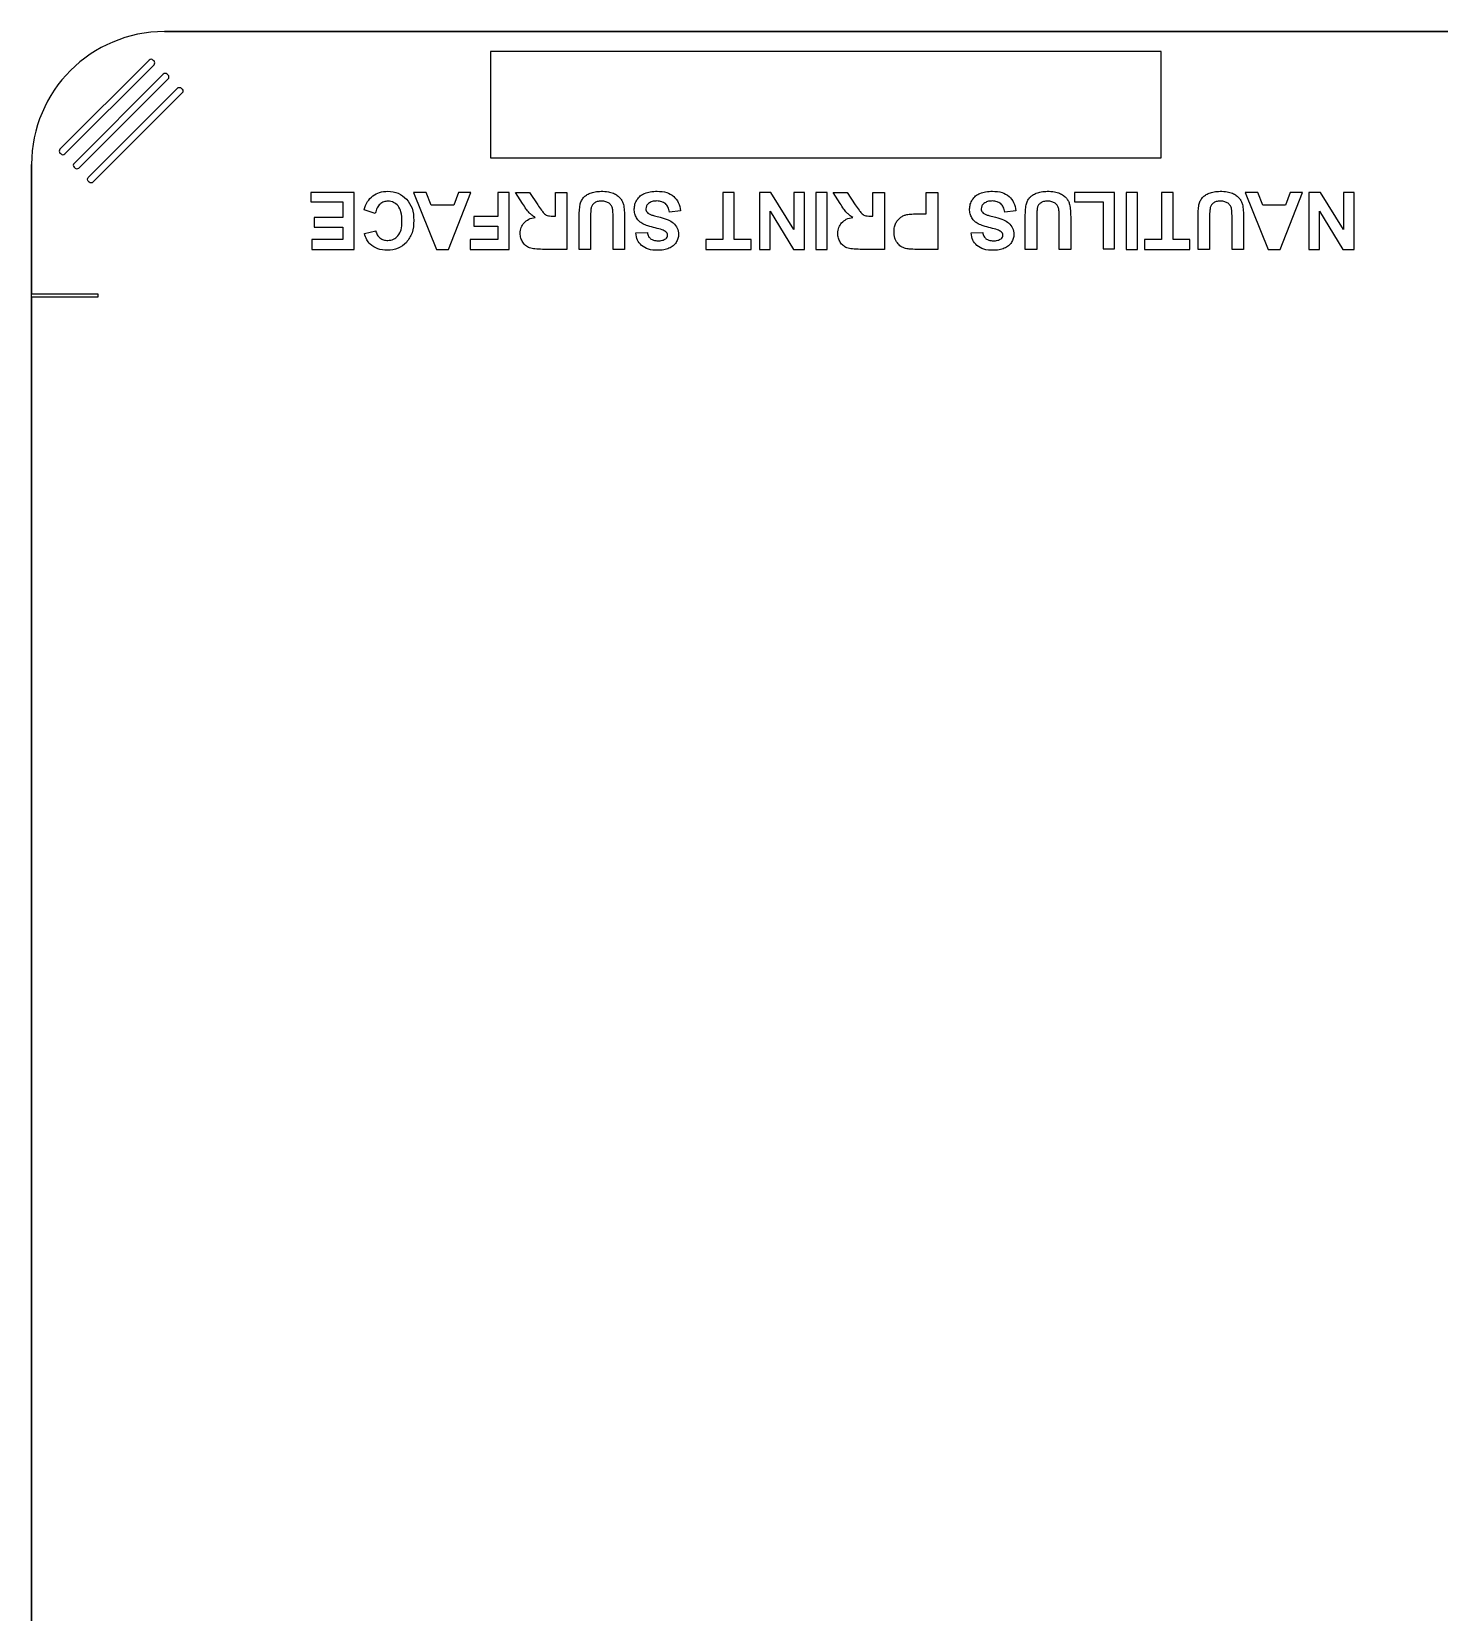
# Model space of a CAD drawing. Header units: millimetres. Extents: x -106 to 106, y -124 to 114.
# Drawn here: x -106 to 0, y -5.3 to 113.7 of the extents above; entities that cross this region are included whole.
import ezdxf

# ---------------------------------------------------------------- set-up
doc = ezdxf.new("R2010")
doc.units = ezdxf.units.MM
doc.layers.get('0').update_dxf_attribs({"linetype": 'CONTINUOUS'})

msp = doc.modelspace()

# ---------------------------------------------------------------- linework, layer by layer
for p, q in [((96, 113.75), (-96, 113.75)), ((-96, 113.75), (96, 113.75)), ((-106, 103.75), (-106, 94)), ((-106, -120.25), (-106, 103.75)), ((-69.03, 100.82), (-69.55, 101.65)), ((-69.55, 101.65), (-68.52, 101.65)), ((-68.52, 101.65), (-67.89, 100.72)), ((-66.56, 99.86), (-66.56, 101.65)), ((-66.56, 101.65), (-65.69, 101.65)), ((-65.69, 101.65), (-65.69, 97.36)), ((-45.12, 100.82), (-45.64, 101.65)), ((-45.64, 101.65), (-44.6, 101.65)), ((-44.6, 101.65), (-43.98, 100.72)), ((-42.65, 99.86), (-42.65, 101.65)), ((-42.65, 101.65), (-41.78, 101.65)), ((-41.78, 101.65), (-41.78, 97.36)), ((-38.64, 100.03), (-38.64, 101.65)), ((-38.64, 101.65), (-37.77, 101.65)), ((-37.77, 101.65), (-37.77, 97.36)), ((-80.12, 100.07), (-80.96, 100.34)), ((-57.13, 100.26), (-57.97, 100.17)), ((-39.21, 100.03), (-38.64, 100.03)), ((-31.88, 100.26), (-32.72, 100.17)), ((-66.74, 99.86), (-66.56, 99.86)), ((-64.77, 97.36), (-64.77, 99.61)), ((-63.91, 99.73), (-63.91, 97.36)), ((-62.22, 97.36), (-62.22, 99.69)), ((-61.35, 99.65), (-61.35, 97.36)), ((-42.82, 99.86), (-42.65, 99.86)), ((-31.18, 97.36), (-31.18, 99.61)), ((-30.31, 99.73), (-30.31, 97.36)), ((-28.62, 97.36), (-28.62, 99.69)), ((-27.76, 99.65), (-27.76, 97.36)), ((-18.17, 97.36), (-18.17, 99.61)), ((-17.3, 99.73), (-17.3, 97.36)), ((-15.61, 97.36), (-15.61, 99.69)), ((-14.74, 99.65), (-14.74, 97.36)), ((-80.94, 98.54), (-80.09, 98.75)), ((-60.5, 98.59), (-59.63, 98.62)), ((-35.25, 98.59), (-34.38, 98.62)), ((-65.69, 97.36), (-67.52, 97.36)), ((-63.91, 97.36), (-64.77, 97.36)), ((-61.35, 97.36), (-62.22, 97.36)), ((-41.78, 97.36), (-43.61, 97.36)), ((-37.77, 97.36), (-39.16, 97.36)), ((-30.31, 97.36), (-31.18, 97.36)), ((-27.76, 97.36), (-28.62, 97.36)), ((-17.3, 97.36), (-18.17, 97.36)), ((-14.74, 97.36), (-15.61, 97.36)), ((-106, 94), (-101, 94)), ((-101, 93.75), (-106, 93.75)), ((-106, 93.75), (-106, -120.25)), ((-101, 94), (-101, 93.75))]:
    msp.add_line(p, q)
for points in [[(-20.95, 112.25), (-71.45, 112.25), (-71.45, 104.25), (-20.95, 104.25)], [(-84.89, 97.36), (-81.7, 97.36), (-81.7, 101.65), (-84.97, 101.65), (-84.97, 100.93), (-82.57, 100.93), (-82.57, 99.76), (-84.73, 99.76), (-84.73, 99.04), (-82.57, 99.04), (-82.57, 98.09), (-84.89, 98.09)], [(-75.92, 100.68), (-76.29, 101.65), (-77.24, 101.65), (-75.52, 97.36), (-74.6, 97.36), (-72.93, 101.65), (-73.85, 101.65), (-74.2, 100.68)], [(-72.98, 97.36), (-70.03, 97.36), (-70.03, 101.65), (-70.9, 101.65), (-70.9, 99.83), (-72.69, 99.83), (-72.69, 99.1), (-70.9, 99.1), (-70.9, 98.09), (-72.98, 98.09)], [(-51.81, 98.09), (-53.09, 98.09), (-53.09, 101.65), (-53.95, 101.65), (-53.95, 98.09), (-55.22, 98.09), (-55.22, 97.36), (-51.81, 97.36)], [(-48.64, 97.36), (-47.79, 97.36), (-47.79, 101.65), (-48.6, 101.65), (-48.6, 98.85), (-50.33, 101.65), (-51.2, 101.65), (-51.2, 97.36), (-50.39, 97.36), (-50.39, 100.23)], [(-46.95, 97.36), (-46.09, 97.36), (-46.09, 101.65), (-46.95, 101.65)], [(-25.31, 97.39), (-24.45, 97.39), (-24.45, 101.65), (-27.47, 101.65), (-27.47, 100.93), (-25.31, 100.93)], [(-23.59, 97.36), (-22.73, 97.36), (-22.73, 101.65), (-23.59, 101.65)], [(-18.78, 98.09), (-20.05, 98.09), (-20.05, 101.65), (-20.92, 101.65), (-20.92, 98.09), (-22.19, 98.09), (-22.19, 97.36), (-18.78, 97.36)], [(-13.3, 100.68), (-13.67, 101.65), (-14.62, 101.65), (-12.9, 97.36), (-11.98, 97.36), (-10.31, 101.65), (-11.23, 101.65), (-11.58, 100.68)], [(-7.26, 97.36), (-6.42, 97.36), (-6.42, 101.65), (-7.22, 101.65), (-7.22, 98.85), (-8.95, 101.65), (-9.82, 101.65), (-9.82, 97.36), (-9.02, 97.36), (-9.02, 100.23)]]:
    msp.add_lwpolyline(points, close=True)
for points in [[(-103.5, 104.54), (-96.78, 111.26, 0.414214), (-96.78, 111.54), (-96.86, 111.61, 0.414214), (-97.14, 111.61), (-103.86, 104.89, 0.414214), (-103.86, 104.61), (-103.78, 104.54, 0.414214)], [(-96.08, 110.55), (-102.8, 103.83, 0.414214), (-102.8, 103.55), (-102.72, 103.48, 0.414214), (-102.44, 103.48), (-95.72, 110.19, 0.414214), (-95.72, 110.48), (-95.8, 110.55, 0.414214)], [(-95.02, 109.49, -0.414214), (-94.73, 109.49), (-94.66, 109.42, -0.414214), (-94.66, 109.13), (-101.38, 102.42, -0.414214), (-101.66, 102.42), (-101.73, 102.49, -0.414214), (-101.73, 102.77)]]:
    msp.add_lwpolyline(points, format="xyb", close=True)
msp.add_arc((-96, 103.75), 10, 90, 180)
msp.add_arc((-96, 103.75), 10, 90, 180)
for points, knots in [([(-80.96, 100.34), (-80.89, 100.56), (-80.76, 100.96), (-80.45, 101.25), (-80.31, 101.39)], [0, 0, 0, 0, 0.0664564, 0.124346, 0.124346, 0.124346, 0.124346]), ([(-80.31, 101.39), (-80.15, 101.49), (-79.8, 101.7), (-79.39, 101.72), (-79.17, 101.73)], [0, 0, 0, 0, 0.0570753, 0.1207481, 0.1207481, 0.1207481, 0.1207481]), ([(-79.17, 101.73), (-78.9, 101.7), (-78.37, 101.66), (-77.96, 101.31), (-77.77, 101.14)], [0, 0, 0, 0, 0.0792875, 0.1557877, 0.1557877, 0.1557877, 0.1557877]), ([(-64.7, 100.71), (-64.68, 100.81), (-64.62, 101), (-64.5, 101.17), (-64.44, 101.25)], [0, 0, 0, 0, 0.03109435, 0.06028686, 0.06028686, 0.06028686, 0.06028686]), ([(-64.44, 101.25), (-64.37, 101.32), (-64.23, 101.46), (-64.04, 101.55), (-63.94, 101.6)], [0, 0, 0, 0, 0.02961839, 0.06191202, 0.06191202, 0.06191202, 0.06191202]), ([(-63.94, 101.6), (-63.82, 101.63), (-63.55, 101.72), (-63.27, 101.72), (-63.11, 101.73)], [0, 0, 0, 0, 0.03776254, 0.08402008, 0.08402008, 0.08402008, 0.08402008]), ([(-63.11, 101.73), (-62.93, 101.73), (-62.61, 101.72), (-62.31, 101.63), (-62.18, 101.58)], [0, 0, 0, 0, 0.05420559, 0.09484931, 0.09484931, 0.09484931, 0.09484931]), ([(-62.18, 101.58), (-62.08, 101.54), (-61.89, 101.44), (-61.75, 101.29), (-61.68, 101.22)], [0, 0, 0, 0, 0.03280875, 0.0627815, 0.0627815, 0.0627815, 0.0627815]), ([(-61.68, 101.22), (-61.62, 101.14), (-61.51, 101), (-61.46, 100.82), (-61.43, 100.74)], [0, 0, 0, 0, 0.02784033, 0.05380627, 0.05380627, 0.05380627, 0.05380627]), ([(-60.42, 101.09), (-60.34, 101.2), (-60.18, 101.4), (-59.95, 101.52), (-59.84, 101.57)], [0, 0, 0, 0, 0.03744084, 0.07614736, 0.07614736, 0.07614736, 0.07614736]), ([(-59.84, 101.57), (-59.7, 101.62), (-59.39, 101.72), (-59.07, 101.73), (-58.9, 101.73)], [0, 0, 0, 0, 0.04372412, 0.0952164, 0.0952164, 0.0952164, 0.0952164]), ([(-58.9, 101.73), (-58.65, 101.72), (-58.2, 101.7), (-57.82, 101.46), (-57.65, 101.35)], [0, 0, 0, 0, 0.0726097, 0.1327502, 0.1327502, 0.1327502, 0.1327502]), ([(-57.65, 101.35), (-57.52, 101.21), (-57.24, 100.89), (-57.17, 100.48), (-57.13, 100.26)], [0, 0, 0, 0, 0.0579199, 0.1236961, 0.1236961, 0.1236961, 0.1236961]), ([(-35.17, 101.09), (-35.09, 101.2), (-34.93, 101.4), (-34.7, 101.52), (-34.59, 101.57)], [0, 0, 0, 0, 0.03744068, 0.07614761, 0.07614761, 0.07614761, 0.07614761]), ([(-34.59, 101.57), (-34.45, 101.62), (-34.14, 101.72), (-33.82, 101.73), (-33.65, 101.73)], [0, 0, 0, 0, 0.04372412, 0.09521616, 0.09521616, 0.09521616, 0.09521616]), ([(-33.65, 101.73), (-33.4, 101.72), (-32.95, 101.7), (-32.57, 101.46), (-32.4, 101.35)], [0, 0, 0, 0, 0.0726097, 0.1327502, 0.1327502, 0.1327502, 0.1327502]), ([(-32.4, 101.35), (-32.27, 101.21), (-31.99, 100.89), (-31.92, 100.48), (-31.88, 100.26)], [0, 0, 0, 0, 0.0579201, 0.1236962, 0.1236962, 0.1236962, 0.1236962]), ([(-31.11, 100.71), (-31.08, 100.81), (-31.03, 101), (-30.91, 101.17), (-30.85, 101.25)], [0, 0, 0, 0, 0.03109442, 0.06028694, 0.06028694, 0.06028694, 0.06028694]), ([(-30.85, 101.25), (-30.78, 101.32), (-30.63, 101.46), (-30.44, 101.55), (-30.35, 101.6)], [0, 0, 0, 0, 0.02961857, 0.06191199, 0.06191199, 0.06191199, 0.06191199]), ([(-30.35, 101.6), (-30.23, 101.63), (-29.96, 101.72), (-29.67, 101.72), (-29.52, 101.73)], [0, 0, 0, 0, 0.03776231, 0.08401985, 0.08401985, 0.08401985, 0.08401985]), ([(-29.52, 101.73), (-29.34, 101.73), (-29.02, 101.72), (-28.72, 101.63), (-28.59, 101.58)], [0, 0, 0, 0, 0.05420583, 0.09484909, 0.09484909, 0.09484909, 0.09484909]), ([(-28.59, 101.58), (-28.49, 101.54), (-28.3, 101.44), (-28.15, 101.29), (-28.08, 101.22)], [0, 0, 0, 0, 0.03280895, 0.06278171, 0.06278171, 0.06278171, 0.06278171]), ([(-28.08, 101.22), (-28.03, 101.14), (-27.92, 101), (-27.87, 100.82), (-27.84, 100.74)], [0, 0, 0, 0, 0.02784046, 0.0538064, 0.0538064, 0.0538064, 0.0538064]), ([(-18.1, 100.71), (-18.07, 100.81), (-18.02, 101), (-17.9, 101.17), (-17.84, 101.25)], [0, 0, 0, 0, 0.03109439, 0.0602869, 0.0602869, 0.0602869, 0.0602869]), ([(-17.84, 101.25), (-17.77, 101.32), (-17.62, 101.46), (-17.43, 101.55), (-17.33, 101.6)], [0, 0, 0, 0, 0.02961857, 0.06191199, 0.06191199, 0.06191199, 0.06191199]), ([(-17.33, 101.6), (-17.21, 101.63), (-16.94, 101.72), (-16.66, 101.72), (-16.51, 101.73)], [0, 0, 0, 0, 0.03776242, 0.08401997, 0.08401997, 0.08401997, 0.08401997]), ([(-16.51, 101.73), (-16.32, 101.73), (-16.01, 101.72), (-15.7, 101.63), (-15.57, 101.58)], [0, 0, 0, 0, 0.05420589, 0.09484909, 0.09484909, 0.09484909, 0.09484909]), ([(-15.57, 101.58), (-15.47, 101.54), (-15.29, 101.44), (-15.14, 101.29), (-15.07, 101.22)], [0, 0, 0, 0, 0.032809, 0.06278176, 0.06278176, 0.06278176, 0.06278176]), ([(-15.07, 101.22), (-15.01, 101.14), (-14.91, 101), (-14.85, 100.82), (-14.83, 100.74)], [0, 0, 0, 0, 0.02784043, 0.05380633, 0.05380633, 0.05380633, 0.05380633]), ([(-79.76, 100.77), (-79.84, 100.68), (-80.01, 100.48), (-80.08, 100.22), (-80.12, 100.07)], [0, 0, 0, 0, 0.03544947, 0.07876658, 0.07876658, 0.07876658, 0.07876658]), ([(-79.16, 100.99), (-79.27, 100.98), (-79.49, 100.96), (-79.67, 100.83), (-79.76, 100.77)], [0, 0, 0, 0, 0.03261899, 0.06452393, 0.06452393, 0.06452393, 0.06452393]), ([(-78.4, 100.64), (-78.51, 100.74), (-78.72, 100.94), (-79.01, 100.97), (-79.16, 100.99)], [0, 0, 0, 0, 0.04251303, 0.08586374, 0.08586374, 0.08586374, 0.08586374]), ([(-78.11, 99.48), (-78.11, 99.72), (-78.12, 100.13), (-78.32, 100.49), (-78.4, 100.64)], [0, 0, 0, 0, 0.0701102, 0.1213496, 0.1213496, 0.1213496, 0.1213496]), ([(-77.77, 101.14), (-77.61, 100.92), (-77.26, 100.44), (-77.23, 99.86), (-77.22, 99.54)], [0, 0, 0, 0, 0.0805722, 0.1722494, 0.1722494, 0.1722494, 0.1722494]), ([(-68.54, 100.12), (-68.61, 100.21), (-68.79, 100.43), (-68.94, 100.67), (-69.03, 100.82)], [0, 0, 0, 0, 0.03470504, 0.08551141, 0.08551141, 0.08551141, 0.08551141]), ([(-68.07, 99.76), (-68.16, 99.81), (-68.33, 99.92), (-68.47, 100.05), (-68.54, 100.12)], [0, 0, 0, 0, 0.03090752, 0.05893345, 0.05893345, 0.05893345, 0.05893345]), ([(-67.89, 100.72), (-67.8, 100.58), (-67.66, 100.36), (-67.49, 100.16), (-67.43, 100.09)], [0, 0, 0, 0, 0.04958124, 0.07797808, 0.07797808, 0.07797808, 0.07797808]), ([(-67.43, 100.09), (-67.39, 100.05), (-67.32, 99.97), (-67.22, 99.93), (-67.17, 99.91)], [0, 0, 0, 0, 0.01677063, 0.03183886, 0.03183886, 0.03183886, 0.03183886]), ([(-64.77, 99.61), (-64.77, 99.84), (-64.77, 100.2), (-64.72, 100.56), (-64.7, 100.71)], [0, 0, 0, 0, 0.0660146, 0.1096208, 0.1096208, 0.1096208, 0.1096208]), ([(-63.87, 100.46), (-63.88, 100.37), (-63.91, 100.12), (-63.91, 99.88), (-63.91, 99.73)], [0, 0, 0, 0, 0.02936287, 0.07309885, 0.07309885, 0.07309885, 0.07309885]), ([(-63.64, 100.83), (-63.7, 100.78), (-63.81, 100.68), (-63.85, 100.54), (-63.87, 100.46)], [0, 0, 0, 0, 0.02253852, 0.04414948, 0.04414948, 0.04414948, 0.04414948]), ([(-63.09, 100.99), (-63.2, 100.98), (-63.39, 100.98), (-63.57, 100.88), (-63.64, 100.83)], [0, 0, 0, 0, 0.03259243, 0.05848652, 0.05848652, 0.05848652, 0.05848652]), ([(-62.51, 100.83), (-62.59, 100.87), (-62.77, 100.97), (-62.97, 100.98), (-63.09, 100.99)], [0, 0, 0, 0, 0.02753325, 0.06026022, 0.06026022, 0.06026022, 0.06026022]), ([(-62.25, 100.4), (-62.27, 100.49), (-62.32, 100.65), (-62.45, 100.77), (-62.51, 100.83)], [0, 0, 0, 0, 0.02556262, 0.05080577, 0.05080577, 0.05080577, 0.05080577]), ([(-62.22, 99.69), (-62.21, 99.84), (-62.21, 100.08), (-62.24, 100.32), (-62.25, 100.4)], [0, 0, 0, 0, 0.04563697, 0.07189598, 0.07189598, 0.07189598, 0.07189598]), ([(-61.43, 100.74), (-61.41, 100.59), (-61.35, 100.23), (-61.35, 99.86), (-61.35, 99.65)], [0, 0, 0, 0, 0.0461453, 0.1094621, 0.1094621, 0.1094621, 0.1094621]), ([(-60.62, 100.4), (-60.61, 100.52), (-60.59, 100.77), (-60.48, 100.99), (-60.42, 101.09)], [0, 0, 0, 0, 0.03610803, 0.07287793, 0.07287793, 0.07287793, 0.07287793]), ([(-60.45, 99.72), (-60.5, 99.82), (-60.61, 100.04), (-60.62, 100.28), (-60.62, 100.4)], [0, 0, 0, 0, 0.03350838, 0.071216, 0.071216, 0.071216, 0.071216]), ([(-59.54, 100.82), (-59.6, 100.76), (-59.72, 100.65), (-59.74, 100.48), (-59.75, 100.41)], [0, 0, 0, 0, 0.02496823, 0.04782265, 0.04782265, 0.04782265, 0.04782265]), ([(-59.75, 100.41), (-59.75, 100.36), (-59.74, 100.26), (-59.69, 100.18), (-59.66, 100.15)], [0, 0, 0, 0, 0.01427504, 0.02787009, 0.02787009, 0.02787009, 0.02787009]), ([(-59.66, 100.15), (-59.63, 100.11), (-59.53, 100.03), (-59.42, 99.98), (-59.35, 99.96)], [0, 0, 0, 0, 0.01582583, 0.03662281, 0.03662281, 0.03662281, 0.03662281]), ([(-58.91, 101), (-59.04, 100.99), (-59.26, 100.99), (-59.46, 100.87), (-59.54, 100.82)], [0, 0, 0, 0, 0.03699709, 0.06655858, 0.06655858, 0.06655858, 0.06655858]), ([(-59.35, 99.96), (-59.27, 99.94), (-59.04, 99.87), (-58.81, 99.81), (-58.66, 99.77)], [0, 0, 0, 0, 0.02602755, 0.07193021, 0.07193021, 0.07193021, 0.07193021]), ([(-58.28, 100.8), (-58.37, 100.86), (-58.56, 100.98), (-58.79, 100.99), (-58.91, 101)], [0, 0, 0, 0, 0.03117056, 0.06700411, 0.06700411, 0.06700411, 0.06700411]), ([(-57.97, 100.17), (-58, 100.3), (-58.05, 100.54), (-58.21, 100.72), (-58.28, 100.8)], [0, 0, 0, 0, 0.03860463, 0.07067772, 0.07067772, 0.07067772, 0.07067772]), ([(-44.62, 100.12), (-44.7, 100.21), (-44.88, 100.43), (-45.03, 100.67), (-45.12, 100.82)], [0, 0, 0, 0, 0.03470504, 0.08551114, 0.08551114, 0.08551114, 0.08551114]), ([(-44.16, 99.76), (-44.25, 99.81), (-44.42, 99.92), (-44.56, 100.05), (-44.62, 100.12)], [0, 0, 0, 0, 0.03090732, 0.05893361, 0.05893361, 0.05893361, 0.05893361]), ([(-43.98, 100.72), (-43.89, 100.58), (-43.74, 100.36), (-43.58, 100.16), (-43.52, 100.09)], [0, 0, 0, 0, 0.04958138, 0.07797821, 0.07797821, 0.07797821, 0.07797821]), ([(-43.52, 100.09), (-43.48, 100.05), (-43.4, 99.97), (-43.31, 99.93), (-43.26, 99.91)], [0, 0, 0, 0, 0.01677045, 0.03183868, 0.03183868, 0.03183868, 0.03183868]), ([(-40.55, 99.77), (-40.48, 99.82), (-40.34, 99.91), (-40.18, 99.95), (-40.1, 99.97)], [0, 0, 0, 0, 0.02570495, 0.04960723, 0.04960723, 0.04960723, 0.04960723]), ([(-40.1, 99.97), (-39.98, 99.99), (-39.68, 100.03), (-39.38, 100.03), (-39.21, 100.03)], [0, 0, 0, 0, 0.03829177, 0.0902433, 0.0902433, 0.0902433, 0.0902433]), ([(-35.37, 100.4), (-35.36, 100.52), (-35.34, 100.77), (-35.23, 100.99), (-35.17, 101.09)], [0, 0, 0, 0, 0.03610803, 0.07287793, 0.07287793, 0.07287793, 0.07287793]), ([(-35.2, 99.72), (-35.25, 99.82), (-35.36, 100.04), (-35.37, 100.28), (-35.37, 100.4)], [0, 0, 0, 0, 0.03350838, 0.07121597, 0.07121597, 0.07121597, 0.07121597]), ([(-34.29, 100.82), (-34.35, 100.76), (-34.47, 100.65), (-34.49, 100.48), (-34.5, 100.41)], [0, 0, 0, 0, 0.02496823, 0.04782265, 0.04782265, 0.04782265, 0.04782265]), ([(-34.5, 100.41), (-34.5, 100.36), (-34.49, 100.26), (-34.44, 100.18), (-34.41, 100.15)], [0, 0, 0, 0, 0.01427504, 0.02787009, 0.02787009, 0.02787009, 0.02787009]), ([(-34.41, 100.15), (-34.37, 100.11), (-34.28, 100.03), (-34.17, 99.98), (-34.1, 99.96)], [0, 0, 0, 0, 0.01582583, 0.03662324, 0.03662324, 0.03662324, 0.03662324]), ([(-33.66, 101), (-33.79, 100.99), (-34.01, 100.99), (-34.2, 100.87), (-34.29, 100.82)], [0, 0, 0, 0, 0.03699732, 0.06655881, 0.06655881, 0.06655881, 0.06655881]), ([(-34.1, 99.96), (-34.02, 99.94), (-33.79, 99.87), (-33.56, 99.81), (-33.41, 99.77)], [0, 0, 0, 0, 0.02602732, 0.07192998, 0.07192998, 0.07192998, 0.07192998]), ([(-33.03, 100.8), (-33.12, 100.86), (-33.31, 100.98), (-33.54, 100.99), (-33.66, 101)], [0, 0, 0, 0, 0.03117036, 0.0670039, 0.0670039, 0.0670039, 0.0670039]), ([(-32.72, 100.17), (-32.75, 100.3), (-32.8, 100.54), (-32.96, 100.72), (-33.03, 100.8)], [0, 0, 0, 0, 0.03860463, 0.07067787, 0.07067787, 0.07067787, 0.07067787]), ([(-31.18, 99.61), (-31.18, 99.84), (-31.18, 100.2), (-31.13, 100.56), (-31.11, 100.71)], [0, 0, 0, 0, 0.0660146, 0.1096208, 0.1096208, 0.1096208, 0.1096208]), ([(-30.28, 100.46), (-30.29, 100.37), (-30.31, 100.12), (-30.31, 99.88), (-30.31, 99.73)], [0, 0, 0, 0, 0.02936287, 0.07309885, 0.07309885, 0.07309885, 0.07309885]), ([(-30.05, 100.83), (-30.11, 100.78), (-30.22, 100.68), (-30.26, 100.54), (-30.28, 100.46)], [0, 0, 0, 0, 0.02253852, 0.04414948, 0.04414948, 0.04414948, 0.04414948]), ([(-29.49, 100.99), (-29.6, 100.98), (-29.8, 100.98), (-29.97, 100.88), (-30.05, 100.83)], [0, 0, 0, 0, 0.03259196, 0.05848647, 0.05848647, 0.05848647, 0.05848647]), ([(-28.92, 100.83), (-29, 100.87), (-29.18, 100.97), (-29.38, 100.98), (-29.49, 100.99)], [0, 0, 0, 0, 0.02753303, 0.06026024, 0.06026024, 0.06026024, 0.06026024]), ([(-28.66, 100.4), (-28.68, 100.49), (-28.73, 100.65), (-28.86, 100.77), (-28.92, 100.83)], [0, 0, 0, 0, 0.02556271, 0.0508057, 0.0508057, 0.0508057, 0.0508057]), ([(-28.62, 99.69), (-28.62, 99.84), (-28.62, 100.08), (-28.65, 100.32), (-28.66, 100.4)], [0, 0, 0, 0, 0.04563697, 0.07189594, 0.07189594, 0.07189594, 0.07189594]), ([(-27.84, 100.74), (-27.82, 100.59), (-27.76, 100.23), (-27.76, 99.86), (-27.76, 99.65)], [0, 0, 0, 0, 0.0461452, 0.1094621, 0.1094621, 0.1094621, 0.1094621]), ([(-18.17, 99.61), (-18.17, 99.84), (-18.17, 100.2), (-18.12, 100.56), (-18.1, 100.71)], [0, 0, 0, 0, 0.0660146, 0.1096208, 0.1096208, 0.1096208, 0.1096208]), ([(-17.26, 100.46), (-17.27, 100.37), (-17.3, 100.12), (-17.3, 99.88), (-17.3, 99.73)], [0, 0, 0, 0, 0.02936289, 0.07309887, 0.07309887, 0.07309887, 0.07309887]), ([(-17.04, 100.83), (-17.09, 100.78), (-17.2, 100.68), (-17.24, 100.54), (-17.26, 100.46)], [0, 0, 0, 0, 0.0225386, 0.04414948, 0.04414948, 0.04414948, 0.04414948]), ([(-16.48, 100.99), (-16.59, 100.98), (-16.79, 100.98), (-16.96, 100.88), (-17.04, 100.83)], [0, 0, 0, 0, 0.03259208, 0.05848648, 0.05848648, 0.05848648, 0.05848648]), ([(-15.91, 100.83), (-15.99, 100.87), (-16.16, 100.97), (-16.37, 100.98), (-16.48, 100.99)], [0, 0, 0, 0, 0.02753309, 0.06026029, 0.06026029, 0.06026029, 0.06026029]), ([(-15.64, 100.4), (-15.67, 100.49), (-15.72, 100.65), (-15.84, 100.77), (-15.91, 100.83)], [0, 0, 0, 0, 0.02556271, 0.05080574, 0.05080574, 0.05080574, 0.05080574]), ([(-15.61, 99.69), (-15.61, 99.84), (-15.61, 100.08), (-15.63, 100.32), (-15.64, 100.4)], [0, 0, 0, 0, 0.04563697, 0.07189593, 0.07189593, 0.07189593, 0.07189593]), ([(-14.83, 100.74), (-14.8, 100.59), (-14.74, 100.23), (-14.74, 99.86), (-14.74, 99.65)], [0, 0, 0, 0, 0.0461452, 0.1094621, 0.1094621, 0.1094621, 0.1094621]), ([(-78.41, 98.37), (-78.32, 98.52), (-78.12, 98.86), (-78.11, 99.25), (-78.11, 99.48)], [0, 0, 0, 0, 0.0501315, 0.1166857, 0.1166857, 0.1166857, 0.1166857]), ([(-77.22, 99.54), (-77.23, 99.22), (-77.26, 98.61), (-77.61, 98.11), (-77.77, 97.88)], [0, 0, 0, 0, 0.0962521, 0.1787657, 0.1787657, 0.1787657, 0.1787657]), ([(-69.21, 98.56), (-69.2, 98.72), (-69.18, 99.01), (-69, 99.25), (-68.92, 99.36)], [0, 0, 0, 0, 0.04469664, 0.08627981, 0.08627981, 0.08627981, 0.08627981]), ([(-68.92, 99.36), (-68.81, 99.46), (-68.56, 99.67), (-68.24, 99.73), (-68.07, 99.76)], [0, 0, 0, 0, 0.04376857, 0.09522833, 0.09522833, 0.09522833, 0.09522833]), ([(-67.17, 99.91), (-67.11, 99.9), (-66.97, 99.86), (-66.82, 99.86), (-66.74, 99.86)], [0, 0, 0, 0, 0.01816299, 0.04404628, 0.04404628, 0.04404628, 0.04404628]), ([(-59.98, 99.28), (-60.07, 99.34), (-60.26, 99.45), (-60.39, 99.63), (-60.45, 99.72)], [0, 0, 0, 0, 0.03297714, 0.06507722, 0.06507722, 0.06507722, 0.06507722]), ([(-59.04, 98.97), (-59.22, 99.02), (-59.55, 99.09), (-59.85, 99.23), (-59.98, 99.28)], [0, 0, 0, 0, 0.05710094, 0.09874071, 0.09874071, 0.09874071, 0.09874071]), ([(-58.24, 98.69), (-58.33, 98.74), (-58.58, 98.87), (-58.86, 98.93), (-59.04, 98.97)], [0, 0, 0, 0, 0.03144453, 0.08504768, 0.08504768, 0.08504768, 0.08504768]), ([(-58.66, 99.77), (-58.46, 99.72), (-58.1, 99.63), (-57.81, 99.43), (-57.68, 99.35)], [0, 0, 0, 0, 0.062375, 0.107356, 0.107356, 0.107356, 0.107356]), ([(-57.68, 99.35), (-57.56, 99.22), (-57.34, 98.98), (-57.3, 98.65), (-57.28, 98.48)], [0, 0, 0, 0, 0.04926289, 0.09738441, 0.09738441, 0.09738441, 0.09738441]), ([(-45.29, 98.56), (-45.28, 98.72), (-45.26, 99.01), (-45.09, 99.25), (-45.01, 99.36)], [0, 0, 0, 0, 0.04469664, 0.08627969, 0.08627969, 0.08627969, 0.08627969]), ([(-45.01, 99.36), (-44.9, 99.46), (-44.65, 99.67), (-44.33, 99.73), (-44.16, 99.76)], [0, 0, 0, 0, 0.04376838, 0.09522837, 0.09522837, 0.09522837, 0.09522837]), ([(-43.26, 99.91), (-43.2, 99.9), (-43.06, 99.86), (-42.91, 99.86), (-42.82, 99.86)], [0, 0, 0, 0, 0.01816345, 0.04404603, 0.04404603, 0.04404603, 0.04404603]), ([(-41.06, 98.68), (-41.06, 98.8), (-41.05, 99.03), (-40.96, 99.25), (-40.92, 99.35)], [0, 0, 0, 0, 0.03657785, 0.06854783, 0.06854783, 0.06854783, 0.06854783]), ([(-40.92, 99.35), (-40.87, 99.43), (-40.77, 99.59), (-40.63, 99.71), (-40.55, 99.77)], [0, 0, 0, 0, 0.02905945, 0.05628263, 0.05628263, 0.05628263, 0.05628263]), ([(-34.72, 99.28), (-34.82, 99.34), (-35.01, 99.45), (-35.14, 99.63), (-35.2, 99.72)], [0, 0, 0, 0, 0.03297733, 0.06507757, 0.06507757, 0.06507757, 0.06507757]), ([(-33.79, 98.97), (-33.97, 99.02), (-34.29, 99.09), (-34.6, 99.23), (-34.72, 99.28)], [0, 0, 0, 0, 0.05710117, 0.09874049, 0.09874049, 0.09874049, 0.09874049]), ([(-32.99, 98.69), (-33.08, 98.74), (-33.33, 98.87), (-33.61, 98.93), (-33.79, 98.97)], [0, 0, 0, 0, 0.03144475, 0.08504767, 0.08504767, 0.08504767, 0.08504767]), ([(-33.41, 99.77), (-33.2, 99.72), (-32.85, 99.63), (-32.55, 99.43), (-32.43, 99.35)], [0, 0, 0, 0, 0.0623753, 0.107356, 0.107356, 0.107356, 0.107356]), ([(-32.43, 99.35), (-32.31, 99.22), (-32.09, 98.98), (-32.05, 98.65), (-32.03, 98.48)], [0, 0, 0, 0, 0.04926289, 0.09738441, 0.09738441, 0.09738441, 0.09738441]), ([(-80.51, 97.75), (-80.6, 97.86), (-80.8, 98.09), (-80.89, 98.38), (-80.94, 98.54)], [0, 0, 0, 0, 0.0422185, 0.09131723, 0.09131723, 0.09131723, 0.09131723]), ([(-79.22, 97.29), (-79.47, 97.3), (-79.94, 97.33), (-80.32, 97.62), (-80.51, 97.75)], [0, 0, 0, 0, 0.0723545, 0.1388824, 0.1388824, 0.1388824, 0.1388824]), ([(-80.09, 98.75), (-80.06, 98.64), (-79.99, 98.44), (-79.84, 98.29), (-79.77, 98.22)], [0, 0, 0, 0, 0.03211172, 0.0625004, 0.0625004, 0.0625004, 0.0625004]), ([(-79.77, 98.22), (-79.68, 98.16), (-79.5, 98.05), (-79.29, 98.03), (-79.18, 98.03)], [0, 0, 0, 0, 0.03044621, 0.06277963, 0.06277963, 0.06277963, 0.06277963]), ([(-77.77, 97.88), (-77.97, 97.71), (-78.39, 97.35), (-78.94, 97.31), (-79.22, 97.29)], [0, 0, 0, 0, 0.0780186, 0.160875, 0.160875, 0.160875, 0.160875]), ([(-79.18, 98.03), (-79.03, 98.04), (-78.73, 98.07), (-78.51, 98.27), (-78.41, 98.37)], [0, 0, 0, 0, 0.04408992, 0.08690731, 0.08690731, 0.08690731, 0.08690731]), ([(-69.02, 97.89), (-69.07, 97.99), (-69.18, 98.2), (-69.2, 98.44), (-69.21, 98.56)], [0, 0, 0, 0, 0.03469201, 0.07095811, 0.07095811, 0.07095811, 0.07095811]), ([(-68.52, 97.47), (-68.62, 97.52), (-68.82, 97.62), (-68.95, 97.8), (-69.02, 97.89)], [0, 0, 0, 0, 0.03236356, 0.06563922, 0.06563922, 0.06563922, 0.06563922]), ([(-60.07, 97.64), (-60.19, 97.77), (-60.44, 98.04), (-60.48, 98.4), (-60.5, 98.59)], [0, 0, 0, 0, 0.0518046, 0.1063338, 0.1063338, 0.1063338, 0.1063338]), ([(-58.85, 97.29), (-59.1, 97.29), (-59.53, 97.31), (-59.9, 97.54), (-60.07, 97.64)], [0, 0, 0, 0, 0.0714138, 0.1288096, 0.1288096, 0.1288096, 0.1288096]), ([(-59.63, 98.62), (-59.61, 98.53), (-59.57, 98.34), (-59.45, 98.21), (-59.39, 98.15)], [0, 0, 0, 0, 0.02977039, 0.05417481, 0.05417481, 0.05417481, 0.05417481]), ([(-59.39, 98.15), (-59.32, 98.11), (-59.15, 98.01), (-58.95, 98.01), (-58.84, 98)], [0, 0, 0, 0, 0.02534101, 0.05758891, 0.05758891, 0.05758891, 0.05758891]), ([(-58.84, 98), (-58.73, 98.01), (-58.52, 98.01), (-58.33, 98.11), (-58.25, 98.16)], [0, 0, 0, 0, 0.0339143, 0.06193706, 0.06193706, 0.06193706, 0.06193706]), ([(-58.25, 98.16), (-58.21, 98.19), (-58.13, 98.27), (-58.12, 98.37), (-58.11, 98.43)], [0, 0, 0, 0, 0.01556508, 0.03096926, 0.03096926, 0.03096926, 0.03096926]), ([(-58.11, 98.43), (-58.12, 98.47), (-58.13, 98.58), (-58.2, 98.65), (-58.24, 98.69)], [0, 0, 0, 0, 0.0144984, 0.02986084, 0.02986084, 0.02986084, 0.02986084]), ([(-57.47, 97.87), (-57.54, 97.78), (-57.69, 97.59), (-57.9, 97.49), (-58.01, 97.44)], [0, 0, 0, 0, 0.03388923, 0.06983265, 0.06983265, 0.06983265, 0.06983265]), ([(-57.28, 98.48), (-57.29, 98.38), (-57.31, 98.16), (-57.42, 97.97), (-57.47, 97.87)], [0, 0, 0, 0, 0.03208933, 0.06483696, 0.06483696, 0.06483696, 0.06483696]), ([(-45.11, 97.89), (-45.16, 97.99), (-45.27, 98.2), (-45.29, 98.44), (-45.29, 98.56)], [0, 0, 0, 0, 0.03469191, 0.07095801, 0.07095801, 0.07095801, 0.07095801]), ([(-44.61, 97.47), (-44.71, 97.52), (-44.91, 97.62), (-45.04, 97.8), (-45.11, 97.89)], [0, 0, 0, 0, 0.03236376, 0.06563927, 0.06563927, 0.06563927, 0.06563927]), ([(-40.81, 97.84), (-40.89, 97.96), (-41.04, 98.22), (-41.06, 98.52), (-41.06, 98.68)], [0, 0, 0, 0, 0.04153339, 0.08849331, 0.08849331, 0.08849331, 0.08849331]), ([(-40.2, 97.42), (-40.31, 97.47), (-40.56, 97.55), (-40.73, 97.75), (-40.81, 97.84)], [0, 0, 0, 0, 0.03722119, 0.07583991, 0.07583991, 0.07583991, 0.07583991]), ([(-34.82, 97.64), (-34.94, 97.77), (-35.18, 98.04), (-35.23, 98.4), (-35.25, 98.59)], [0, 0, 0, 0, 0.0518044, 0.1063336, 0.1063336, 0.1063336, 0.1063336]), ([(-33.6, 97.29), (-33.84, 97.29), (-34.28, 97.31), (-34.65, 97.54), (-34.82, 97.64)], [0, 0, 0, 0, 0.0714138, 0.1288098, 0.1288098, 0.1288098, 0.1288098]), ([(-34.38, 98.62), (-34.36, 98.53), (-34.32, 98.34), (-34.2, 98.21), (-34.14, 98.15)], [0, 0, 0, 0, 0.02977025, 0.05417482, 0.05417482, 0.05417482, 0.05417482]), ([(-34.14, 98.15), (-34.07, 98.11), (-33.9, 98.01), (-33.7, 98.01), (-33.59, 98)], [0, 0, 0, 0, 0.02534101, 0.05758891, 0.05758891, 0.05758891, 0.05758891]), ([(-33.59, 98), (-33.48, 98.01), (-33.27, 98.01), (-33.08, 98.11), (-33, 98.16)], [0, 0, 0, 0, 0.0339143, 0.06193706, 0.06193706, 0.06193706, 0.06193706]), ([(-33, 98.16), (-32.96, 98.19), (-32.88, 98.27), (-32.87, 98.37), (-32.86, 98.43)], [0, 0, 0, 0, 0.01556493, 0.0309691, 0.0309691, 0.0309691, 0.0309691]), ([(-32.86, 98.43), (-32.87, 98.47), (-32.88, 98.58), (-32.95, 98.65), (-32.99, 98.69)], [0, 0, 0, 0, 0.01449845, 0.02986059, 0.02986059, 0.02986059, 0.02986059]), ([(-32.22, 97.87), (-32.29, 97.78), (-32.44, 97.59), (-32.65, 97.49), (-32.76, 97.44)], [0, 0, 0, 0, 0.03388923, 0.06983286, 0.06983286, 0.06983286, 0.06983286]), ([(-32.03, 98.48), (-32.04, 98.38), (-32.06, 98.16), (-32.17, 97.97), (-32.22, 97.87)], [0, 0, 0, 0, 0.03208929, 0.06483693, 0.06483693, 0.06483693, 0.06483693]), ([(-67.52, 97.36), (-67.72, 97.36), (-68.06, 97.36), (-68.38, 97.44), (-68.52, 97.47)], [0, 0, 0, 0, 0.0595062, 0.1010364, 0.1010364, 0.1010364, 0.1010364]), ([(-58.01, 97.44), (-58.13, 97.39), (-58.41, 97.3), (-58.7, 97.29), (-58.85, 97.29)], [0, 0, 0, 0, 0.04022758, 0.08626541, 0.08626541, 0.08626541, 0.08626541]), ([(-43.61, 97.36), (-43.81, 97.36), (-44.14, 97.36), (-44.47, 97.44), (-44.61, 97.47)], [0, 0, 0, 0, 0.0595065, 0.1010364, 0.1010364, 0.1010364, 0.1010364]), ([(-39.16, 97.36), (-39.38, 97.36), (-39.73, 97.35), (-40.07, 97.4), (-40.2, 97.42)], [0, 0, 0, 0, 0.0653518, 0.1034529, 0.1034529, 0.1034529, 0.1034529]), ([(-32.76, 97.44), (-32.88, 97.39), (-33.16, 97.3), (-33.45, 97.29), (-33.6, 97.29)], [0, 0, 0, 0, 0.04022735, 0.08626542, 0.08626542, 0.08626542, 0.08626542])]:
    msp.add_open_spline(points, degree=3, knots=knots)

doc.saveas('drawing.dxf')
